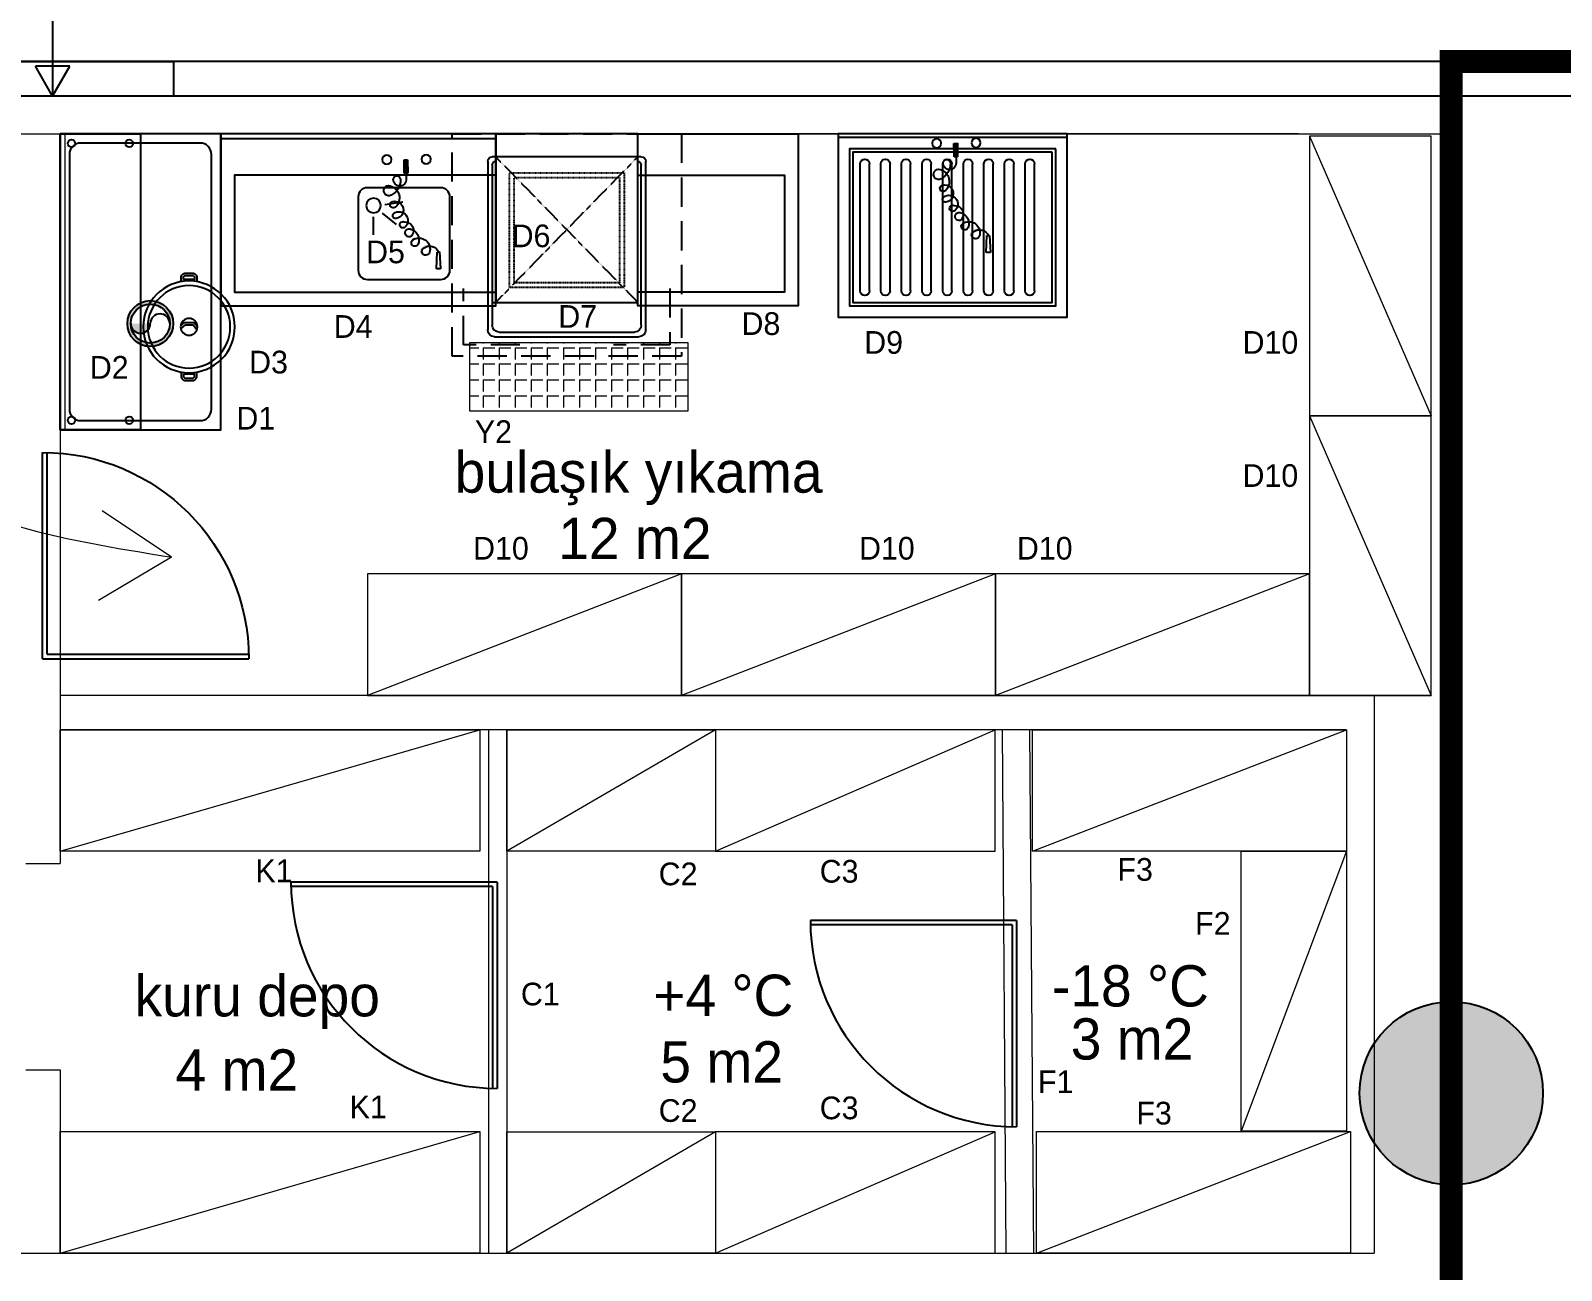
# Model space of a CAD drawing. Header units: centimetres. Extents: x -72470 to -43129, y -18750 to -16337.
# Drawn here: x -61723 to -61055, y -17297 to -16756 of the extents above; entities that cross this region are included whole.
import ezdxf
from ezdxf.enums import TextEntityAlignment as Align

# ---------------------------------------------------------------- set-up
doc = ezdxf.new("R2010")
doc.units = ezdxf.units.CM
doc.header["$MEASUREMENT"] = 0
for name, pattern in [('Dashed', [0.005644, 0.002822, -0.002822]), ('DUZ', [0]), ('HIDDENX2', [19.05, 12.7, -6.35])]:
    doc.linetypes.add(name, pattern=pattern)
doc.layers.get('0').update_dxf_attribs({"linetype": 'DUZ', "lineweight": 0})
doc.layers.add('11-021_3001-BLOK_B_ZEMIN_KAT$0$2DALANNET', color=1, linetype='Continuous', plot=False)
for name, color, linetype in [('11-021_3001-BLOK_B_ZEMIN_KAT$0$2DDUVAR', 3, 'Continuous'), ('11-021_3001-BLOK_B_ZEMIN_KAT$0$2DPOZ DUVAR', 144, 'Continuous'), ('11-021_500-BLOK B-str_zemin_kat$0$2DKOLON', 4, 'Continuous'), ('11-021_500-BLOK B-str_zemin_kat$0$2DTARAMA1', 253, 'Continuous'), ('AREA_JLL', 242, 'Continuous'), ('kapı ABD', 55, 'Continuous'), ('Kıtc-002 Çizgi', 7, 'Continuous'), ('S2000-002 Çizgi', 7, 'Continuous')]:
    doc.layers.add(name, color=color, linetype=linetype)
doc.layers.add('TEFRIS', color=30, linetype='Continuous', lineweight=9)
doc.styles.add('11-021_3001-BLOK_B_ZEMIN_KAT$0$ARIAL', font='arial.ttf', dxfattribs={"width": 0.8})
doc.styles.add('11-021_3001-BLOK_B_ZEMIN_KAT$0$yazi', font='calibri.ttf', dxfattribs={"width": 0.6})
doc.styles.add('TAKSİM', font='GOTHIC.TTF', dxfattribs={"height": 20})

# ---------------------------------------------------------------- blocks, each defined once
blk = doc.blocks.new('*U16')
for p, q in [((-3.64, 0), (-12.3, 5)), ((-12.3, 5), (-12.3, -5)), ((-78.6, 0), (-28.6, 0)), ((-28.6, 0), (-3.64, 0)), ((-3.64, 0), (-12.3, -5))]:
    blk.add_line(p, q)
blk.add_lwpolyline([(-78.6, 0), (-28.6, 0), (-28.6, 20), (-78.6, 20)], close=True)
at = {"style": '11-021_3001-BLOK_B_ZEMIN_KAT$0$yazi'}
blk.add_attdef('DUVARTIPI', text='', height=9, dxfattribs=at).set_placement((-52.63, 8.31), align=Align.MIDDLE_CENTER)
blk = doc.blocks.new('A$C7ED97EAE')
at = {"layer": 'S2000-002 Çizgi'}
for p, q in [((3.5, 88.5), (65.5, 88.5)), ((3.5, 15), (3.5, 88.5)), ((65.5, 88.5), (65.5, 15)), ((0, 3), (0, 76.5)), ((2, 78.5), (3.5, 78.5)), ((2, 5), (2, 75)), ((3.5, 78.5), (65.5, 78.5)), ((3.5, 76.5), (3.5, 76.5)), ((65.5, 78.5), (67, 78.5)), ((65.5, 76.5), (65.5, 76.5)), ((67, 75), (67, 5)), ((69, 76.5), (69, 3)), ((65.5, 15), (3.5, 15)), ((67, 15), (65.5, 15)), ((66, 0), (3, 0)), ((64, 2), (5, 2))]:
    blk.add_line(p, q, dxfattribs=at)
at = {"layer": 'S2000-002 Çizgi', "linetype": 'Dashed'}
for p, q in [((65.5, 78.5), (3.5, 15)), ((65.5, 15), (3.5, 78.5))]:
    blk.add_line(p, q, dxfattribs=at)
for points in [[(9.5, 21.5), (59.5, 21.5), (59.5, 71.5), (9.5, 71.5)], [(11.5, 23.5), (57.5, 23.5), (57.5, 69.5), (11.5, 69.5)]]:
    blk.add_lwpolyline(points, close=True, dxfattribs=at)
at = {"layer": 'S2000-002 Çizgi'}
for centre, radius, start, end in [((2, 76.5), 2, 90, 180), ((3.5, 75), 1.5, 90, 180), ((65.5, 75), 1.5, 0, 90), ((67, 76.5), 2, 0, 90), ((3, 3), 3, 180, 270), ((5, 5), 3, 180, 270), ((64, 5), 3, 270, 0), ((66, 3), 3, 270, 0)]:
    blk.add_arc(centre, radius, start, end, dxfattribs=at)
blk = doc.blocks.new('A$C7BE05278')
at = {"layer": 'S2000-002 Çizgi'}
h = blk.add_hatch(color=256, dxfattribs=at)
h.paths.add_polyline_path([(4.65, 9.9, -0.025454), (4.81, 10.42, 0.278063), (0.77, 7.52), (1.23, 7.32, -0.265675)])
h.paths.add_polyline_path([(5.35, 10.43, 0.028094), (4.81, 10.42, 0.025454), (4.65, 9.9, -0.030609), (5.18, 9.93, -0.027259)])
h.paths.add_polyline_path([(5.35, 10.43, 0.027259), (5.18, 9.93, -0.171751), (7.9, 8.98), (7.9, 8.98), (7.9, 8.98, -1.347305), (5.22, 7.15, -0.147228), (5.18, 9.93, 0.030609), (4.65, 9.9, 0.138731), (4.75, 7, 1.347306), (8.21, 9.37, 0.162476)])
h.paths.add_polyline_path([(12.46, 12.66), (12.73, 13.08, 0.483116), (4.81, 10.42, -0.028094), (5.35, 10.43, -0.470681)])
for p, q in [((14.4, 47.58), (14.34, 41.67)), ((14.4, 47.58), (14.34, 41.67)), ((15.96, 47.57), (14.4, 47.58)), ((15.96, 47.57), (14.4, 47.58)), ((15.05, 47.56), (14.97, 38.92)), ((15.9, 41.65), (15.96, 47.57)), ((15.9, 41.65), (15.96, 47.57)), ((14.34, 41.67), (15.9, 41.65)), ((14.34, 41.67), (15.9, 41.65)), ((0.47, 7.33), (0, 0.02)), ((0.47, 7.33), (0, 0.02)), ((1.54, 7.31), (0.47, 7.33)), ((1.54, 7.31), (0.47, 7.33)), ((1.86, 0), (1.54, 7.31)), ((1.86, 0), (1.54, 7.31)), ((0, 0.02), (1.86, 0))]:
    blk.add_line(p, q, dxfattribs=at)
for centre in [(6.31, 47.78), (23.47, 47.61)]:
    blk.add_circle(centre, 1.99, dxfattribs=at)
for centre, radius, start, end in [((19.09, 38.88), 1.6, 359.43001, 179.43001), ((17.83, 38.9), 2.86, 179.43001, 359.43001), ((25.13, 38.82), 7.64, 179.43001, 242.03458), ((23.49, 30.88), 5.53, 105.76632, 225.7833), ((22.59, 34.05), 2.23, 242.03458, 105.76632), ((20, 25.62), 3.8, 74.94983, 261.67628), ((20.62, 27.93), 1.41, 225.7833, 74.94983), ((15.59, 16.68), 3.77, 86.01564, 220.67721), ((18.07, 21.08), 3.83, 52.40892, 229.11119), ((16.45, 19.21), 1.37, 229.11119, 116.32433), ((19.64, 23.11), 1.26, 261.67628, 52.40892), ((9.42, 8.58), 4.83, 57.01034, 197.57947), ((14.42, 12.56), 4.98, 103.11986, 200.77428), ((13.69, 15.69), 1.76, 236.80878, 103.11986), ((4.79, 5.59), 4.31, 51.245, 156.7533), ((6.43, 7.63), 1.7, 197.57947, 51.245), ((11.21, 11.34), 1.54, 200.77428, 57.01034)]:
    blk.add_arc(centre, radius, start, end, dxfattribs=at)
blk.add_solid([(15.9, 41.65), (14.34, 41.67), (15.96, 47.57), (14.4, 47.58)], dxfattribs=at)
blk = doc.blocks.new('A$C7327736A')
at = {"layer": 'S2000-002 Çizgi'}
for p, q in [((48.34, 44.26), (40.53, 45.37)), ((49.57, 40.45), (43.47, 35.44)), ((53.48, 38.79), (53.48, 30.9))]:
    blk.add_line(p, q, dxfattribs=at)
for points in [[(0, 75), (120, 75), (120, 0), (0, 0)], [(0, 75), (120, 75), (120, 73), (0, 73)], [(0, 57), (114, 57), (114, 6), (0, 6)]]:
    blk.add_lwpolyline(points, close=True, dxfattribs=at)
blk.add_lwpolyline([(56, 11.5), (24, 11.5, -0.414214), (20, 15.5), (20, 47.5, -0.414214), (24, 51.5), (56, 51.5, -0.414214), (60, 47.5), (60, 15.5, -0.414214)], format="xyb", close=True, dxfattribs=at)
blk.add_circle((53.29, 43.76), 3.19, dxfattribs=at)
blk.add_blockref('A$C7BE05278', (24.04, 16.16), dxfattribs=at)
blk = doc.blocks.new('A$C19462346')
at = {"layer": 'S2000-002 Çizgi'}
for p, q in [((14.31, 11.5), (14.31, 67)), ((18.31, 11.5), (18.31, 67)), ((23.31, 11.5), (23.31, 67)), ((27.31, 11.5), (27.31, 67)), ((32.31, 11.5), (32.31, 67)), ((36.31, 11.5), (36.31, 67)), ((41.31, 11.5), (41.31, 67)), ((45.31, 11.5), (45.31, 67)), ((50.31, 11.5), (50.31, 67)), ((54.31, 11.5), (54.31, 67)), ((59.31, 11.5), (59.31, 67)), ((63.31, 11.5), (63.31, 67)), ((68.31, 11.5), (68.31, 67)), ((72.31, 11.5), (72.31, 67)), ((77.31, 11.5), (77.31, 67)), ((81.31, 11.5), (81.31, 67)), ((86.31, 11.5), (86.31, 67)), ((90.31, 11.5), (90.31, 67))]:
    blk.add_line(p, q, dxfattribs=at)
for points in [[(0, 80), (100, 80), (100, 0), (0, 0)], [(0, 80), (100, 80), (100, 78.5), (0, 78.5)], [(5, 73.5), (95, 73.5), (95, 5), (5, 5)], [(6.5, 72), (93.5, 72), (93.5, 6.5), (6.5, 6.5)]]:
    blk.add_lwpolyline(points, close=True, dxfattribs=at)
for centre, start, end in [((16.31, 67), 0, 180), ((25.31, 67), 0, 180), ((34.31, 67), 0, 180), ((43.31, 67), 0, 180), ((52.31, 67), 0, 180), ((61.31, 67), 0, 180), ((70.31, 67), 0, 180), ((79.31, 67), 0, 180), ((88.31, 67), 0, 180), ((16.31, 11.5), 180, 0), ((25.31, 11.5), 180, 0), ((34.31, 11.5), 180, 0), ((43.31, 11.5), 180, 0), ((52.31, 11.5), 180, 0), ((61.31, 11.5), 180, 0), ((70.31, 11.5), 180, 0), ((79.31, 11.5), 180, 0), ((88.31, 11.5), 180, 0)]:
    blk.add_arc(centre, 2, start, end, dxfattribs=at)
blk.add_blockref('A$C7BE05278', (33.48, 28.3), dxfattribs=at)
blk = doc.blocks.new('rtyjjkw5')
at = {"layer": 'kapı ABD', "color": 7}
for p, q in [((-2, 2), (-2, 90)), ((0, 0), (0, 90)), ((-2, 2), (-90, 2)), ((0, 0), (-90, 0))]:
    blk.add_line(p, q, dxfattribs=at)
blk.add_arc((0, 0), 90, 90, 180, dxfattribs=at)
blk = doc.blocks.new('A$C53E03B34')
at = {"layer": 'Kıtc-002 Çizgi'}
for points in [[(3.74, 16.55), (2, 16.55, -0.414214), (0, 18.55), (0, 21.45, -0.414214), (2, 23.45), (3.74, 23.45)], [(43.14, 16.55), (44.87, 16.55, 0.414214), (46.87, 18.55), (46.87, 21.45, 0.414214), (44.87, 23.45), (43.14, 23.45)]]:
    blk.add_lwpolyline(points, format="xyb", dxfattribs=at)
for points in [[(2.83, 17.55), (2, 17.55, -0.414214), (1, 18.55), (1, 21.45, -0.414214), (2, 22.45), (2.83, 22.45)], [(44.05, 17.55), (44.87, 17.55, 0.414214), (45.87, 18.55), (45.87, 21.45, 0.414214), (44.87, 22.45), (44.05, 22.45)]]:
    blk.add_lwpolyline(points, format="xyb", close=True, dxfattribs=at)
for points in [[(22.08, 23.4), (24.16, 21.79), (24.16, 18.12), (22.75, 16.4)], [(23.49, 23.65), (25.16, 22.26), (25.16, 17.69), (23.76, 16.35)]]:
    blk.add_lwpolyline(points, dxfattribs=at)
for radius in [20, 18, 3.66]:
    blk.add_circle((23.44, 20), radius, dxfattribs=at)

msp = doc.modelspace()

# ---------------------------------------------------------------- hatches: boundary and pattern name
h = msp.add_hatch()
h.set_pattern_fill('ANGLE', color=256, angle=270)
h.set_pattern_definition([(270, (-67099.1925, -14673.0755), (6.985, 1e-14), [5.08, -1.905]), (360, (-67099.1925, -14673.0755), (-9e-15, 6.985), [5.08, -1.905])])
h.paths.add_polyline_path([(-61530.96, -16921.96), (-61530.96, -16891.96), (-61435.96, -16891.96), (-61435.96, -16921.96)])
at = {"layer": '11-021_500-BLOK B-str_zemin_kat$0$2DTARAMA1'}
h = msp.add_hatch(dxfattribs=at)
h.set_pattern_fill('ANSI33', color=256, scale=100)
h.set_pattern_definition([(45, (-421164.15, -192690.207), (-17.6776695, 17.6776695), []), (45, (-421146.472, -192690.207), (-17.6776695, 17.6776695), [12.5, -6.25])])
edge = h.paths.add_edge_path()
edge.add_arc((-61102.81, -17219.44), 40, 0, 360)
edge = h.paths.add_edge_path()
edge.add_arc((-61942.81, -17219.44), 40, 0, 360)
edge = h.paths.add_edge_path()
edge.add_arc((-62782.81, -17219.44), 40, 0, 360)
edge = h.paths.add_edge_path()
edge.add_arc((-63622.81, -17219.44), 40, 0, 360)
h.paths.add_polyline_path([(-62490.34, -17053.77), (-62316.58, -17053.77), (-62316.58, -17007.82), (-62490.34, -17007.82)], flags=9)
h.paths.add_polyline_path([(-61637.13, -17053.8), (-61463.37, -17053.8), (-61463.37, -17007.82), (-61637.13, -17007.82)], flags=9)
h.paths.add_polyline_path([(-63330.35, -17053.8), (-63175.23, -17053.8), (-63175.23, -17007.82), (-63330.35, -17007.82)], flags=9)
edge = h.paths.add_edge_path()
edge.add_arc((-64462.81, -17219.44), 40, 0, 360)
edge = h.paths.add_edge_path()
edge.add_arc((-62782.81, -18059.44), 40, 0, 360)
edge = h.paths.add_edge_path()
edge.add_arc((-61942.81, -18059.44), 40, 0, 360)
edge = h.paths.add_edge_path()
edge.add_arc((-61102.81, -18059.44), 40, 0, 360)
at = {"layer": 'S2000-002 Çizgi'}
h = msp.add_hatch(color=256, dxfattribs=at)
edge = h.paths.add_edge_path(flags=17)
edge.add_arc((-61670.46, -16883.7), 8.5, 0, 360)
edge = h.paths.add_edge_path()
edge.add_arc((-61670.46, -16883.7), 10, 0, 360)
edge = h.paths.add_edge_path(flags=16)
edge.add_arc((-61674.71, -16883.7), 4.25, 180, 360)

# ---------------------------------------------------------------- linework, layer by layer
msp.add_lwpolyline([(-61435.96, -16891.96), (-61435.96, -16921.96), (-61530.96, -16921.96), (-61530.96, -16891.96)], close=True)
at = {"layer": '11-021_3001-BLOK_B_ZEMIN_KAT$0$2DALANNET'}
for points in [[(-64702.81, -16579.44), (-63822.81, -16579.44), (-63822.81, -16514.44), (-63672.81, -16514.44), (-63672.81, -16579.45), (-59732.81, -16579.44), (-59732.81, -16609.44), (-58590.31, -16609.44), (-58590.31, -18059.5), (-58810.11, -18059.5), (-58810.11, -16769.44), (-64702.81, -16769.44)], [(-61062.81, -18105.53), (-61062.81, -18159.44), (-60682.81, -18159.44), (-60682.81, -16769.44), (-61102.81, -16769.44), (-61102.81, -18105.53)]]:
    msp.add_lwpolyline(points, close=True, dxfattribs=at)
at = {"layer": '11-021_3001-BLOK_B_ZEMIN_KAT$0$2DDUVAR'}
for points in [[(-61411.55, -16784.44), (-61411.55, -16784.44), (-62247.21, -16784.46), (-62247.21, -16769.46), (-61660.31, -16769.44), (-61660.31, -16784.44)], [(-61095.31, -16784.44), (-61095.31, -16784.44), (-61421.99, -16784.44)], [(-60820.31, -16784.44), (-61095.31, -16784.44), (-61095.31, -16784.44)]]:
    msp.add_lwpolyline(points, dxfattribs=at)
at = {"layer": '11-021_3001-BLOK_B_ZEMIN_KAT$0$2DDUVAR', "ltscale": 0.0001}
msp.add_lwpolyline([(-60820.31, -16769.44), (-61431.99, -16769.44)], dxfattribs=at)
at = {"layer": '11-021_500-BLOK B-str_zemin_kat$0$2DKOLON', "linetype": 'Continuous'}
msp.add_circle((-61102.81, -17219.44), 40, dxfattribs=at)
at = {"layer": 'AREA_JLL', "color": 7, "const_width": 10}
msp.add_lwpolyline([(-61102.81, -16769.44), (-60690.31, -16769.44), (-60682.81, -16769.44), (-60682.81, -18119.44), (-60852.81, -18119.44), (-60873.02, -18154.44, -0.267949), (-60899, -18169.44), (-61001.62, -18169.44, -0.26795), (-61027.61, -18154.44), (-61047.81, -18119.44), (-61102.81, -18119.44)], format="xyb", close=True, dxfattribs=at)
at = {"layer": 'S2000-002 Çizgi'}
for points in [[(-61709.74, -16800.96), (-61709.74, -16930.03), (-61639.74, -16930.03), (-61639.74, -16800.96)], [(-61674.74, -16800.96), (-61674.74, -16930.03), (-61709.74, -16930.03), (-61709.74, -16800.96)], [(-61457.74, -16800.96), (-61387.74, -16800.96), (-61387.74, -16875.96), (-61457.74, -16875.96)], [(-61457.74, -16818.96), (-61393.74, -16818.96), (-61393.74, -16869.96), (-61457.74, -16869.96)]]:
    msp.add_lwpolyline(points, close=True, dxfattribs=at)
at = {"layer": 'S2000-002 Çizgi', "linetype": 'HIDDENX2'}
msp.add_lwpolyline([(-61438.74, -16897.96), (-61538.74, -16897.96), (-61538.74, -16800.96), (-61438.74, -16800.96)], close=True, dxfattribs=at)
at = {"layer": 'S2000-002 Çizgi'}
msp.add_lwpolyline([(-61705.74, -16809.96), (-61705.74, -16921.03, 0.414214), (-61700.74, -16926.03), (-61648.74, -16926.03, 0.414214), (-61643.74, -16921.03), (-61643.74, -16809.96, 0.414214), (-61648.74, -16804.96), (-61700.74, -16804.96, 0.414214)], format="xyb", close=True, dxfattribs=at)
at = {"layer": 'S2000-002 Çizgi', "linetype": 'HIDDENX2'}
for points in [[(-61509.16, -16892.96), (-61533.74, -16892.96), (-61533.74, -16868.38)], [(-61443.74, -16868.38), (-61443.74, -16892.96), (-61468.32, -16892.96)]]:
    msp.add_lwpolyline(points, dxfattribs=at)
at = {"layer": 'S2000-002 Çizgi'}
for centre, radius in [((-61704.83, -16805.1), 1.65), ((-61679.65, -16805.1), 1.65), ((-61670.46, -16883.7), 10), ((-61670.46, -16883.7), 8.5), ((-61704.83, -16925.88), 1.65), ((-61679.65, -16925.88), 1.65)]:
    msp.add_circle(centre, radius, dxfattribs=at)
for centre, start, end in [((-61674.71, -16883.7), 180, 0), ((-61666.21, -16883.7), 0, 180)]:
    msp.add_arc(centre, 4.25, start, end, dxfattribs=at)
at = {"layer": 'TEFRIS', "color": 0, "linetype": 'Continuous'}
for p, q in [((-61709.74, -16800.96), (-61709.74, -17119.16)), ((-61169.5, -16800.96), (-61694.74, -16800.96)), ((-61164.63, -16801.9), (-61111.63, -16923.9)), ((-61164.63, -16923.9), (-61111.63, -17045.9)), ((-61661.14, -16985.6), (-61691.41, -16965.32)), ((-61661.14, -16985.6), (-61693.07, -17004.55)), ((-61438.63, -16992.9), (-61575.63, -17045.9)), ((-61301.63, -16992.9), (-61438.63, -17045.9)), ((-61164.63, -16992.9), (-61301.63, -17045.9)), ((-61111.63, -17045.9), (-61709.74, -17045.9)), ((-61136.47, -17045.9), (-61136.47, -17289.16)), ((-61148.65, -17060.9), (-61709.74, -17060.9)), ((-61709.74, -17113.9), (-61526.74, -17060.9)), ((-61522.87, -17060.9), (-61522.87, -17289.23)), ((-61514.87, -17060.9), (-61514.87, -17289.23)), ((-61423.87, -17060.9), (-61514.87, -17113.9)), ((-61423.87, -17113.9), (-61301.87, -17060.9)), ((-61298.83, -17060.9), (-61297.13, -17289.23)), ((-61286.84, -17060.9), (-61285.13, -17289.16)), ((-61285.47, -17113.9), (-61148.47, -17060.9)), ((-61148.47, -17113.9), (-61194.47, -17235.9)), ((-61724.74, -17119.16), (-61709.74, -17119.16)), ((-61724.74, -17209.16), (-61709.74, -17209.16)), ((-61709.74, -17209.16), (-61709.74, -17289.16)), ((-61709.74, -17289.16), (-61526.74, -17236.16)), ((-61423.87, -17236.23), (-61514.87, -17289.23)), ((-61423.87, -17289.23), (-61301.87, -17236.23)), ((-61283.76, -17289.16), (-61146.76, -17236.16)), ((-62345.58, -17289.16), (-61136.47, -17289.16))]:
    msp.add_line(p, q, dxfattribs=at)
msp.add_lwpolyline([(-61782.96, -16800.94), (-61102.81, -16800.94), (-61102.81, -16784.44), (-63025.86, -16784.44), (-63025.86, -16800.94), (-61887.26, -16800.94)], dxfattribs=at)
for points in [[(-61707.74, -16800.96), (-61707.74, -16930.03), (-61709.74, -16930.03), (-61709.74, -16800.96)], [(-61111.63, -16923.9), (-61111.63, -16801.9), (-61164.63, -16801.9), (-61164.63, -16923.9)], [(-61111.63, -17045.9), (-61111.63, -16923.9), (-61164.63, -16923.9), (-61164.63, -17045.9)], [(-61575.63, -17045.9), (-61438.63, -17045.9), (-61438.63, -16992.9), (-61575.63, -16992.9)], [(-61438.63, -17045.9), (-61301.63, -17045.9), (-61301.63, -16992.9), (-61438.63, -16992.9)], [(-61301.63, -17045.9), (-61164.63, -17045.9), (-61164.63, -16992.9), (-61301.63, -16992.9)], [(-61526.74, -17113.9), (-61709.74, -17113.9), (-61709.74, -17060.9), (-61526.74, -17060.9)], [(-61423.87, -17113.9), (-61514.87, -17113.9), (-61514.87, -17060.9), (-61423.87, -17060.9)], [(-61423.87, -17113.9), (-61301.87, -17113.9), (-61301.87, -17060.9), (-61423.87, -17060.9)], [(-61148.47, -17113.9), (-61285.47, -17113.9), (-61285.47, -17060.9), (-61148.47, -17060.9)], [(-61148.47, -17113.9), (-61148.47, -17235.9), (-61194.47, -17235.9), (-61194.47, -17113.9)], [(-61526.74, -17289.16), (-61709.74, -17289.16), (-61709.74, -17236.16), (-61526.74, -17236.16)], [(-61423.87, -17289.23), (-61514.87, -17289.23), (-61514.87, -17236.23), (-61423.87, -17236.23)], [(-61423.87, -17289.23), (-61301.87, -17289.23), (-61301.87, -17236.23), (-61423.87, -17236.23)], [(-61146.76, -17289.16), (-61283.76, -17289.16), (-61283.76, -17236.16), (-61146.76, -17236.16)]]:
    msp.add_lwpolyline(points, close=True, dxfattribs=at)
msp.add_spline([(-63715.5, -16879.11), (-63561.64, -16710.21), (-63110.91, -16710.21), (-62885.55, -16686.39), (-62456.49, -16714.54), (-62263.63, -16753.52), (-62059.31, -16702.06), (-61826.96, -16738.36), (-61784.12, -16939.39), (-61661.14, -16985.6)], degree=3, dxfattribs=at)

# ---------------------------------------------------------------- block references
at = {"xscale": -1}
msp.add_blockref('A$C7327736A', (-61519.74, -16875.96), dxfattribs=at)
at = {"color": 4, "xscale": -1}
msp.add_blockref('rtyjjkw5', (-61717.48, -17029.91), dxfattribs=at)
at = {"color": 4, "rotation": 90.00000000000001}
for p in [(-61519.07, -17127.31), (-61292.44, -17144.04)]:
    msp.add_blockref('rtyjjkw5', p, dxfattribs=at)
at = {"layer": '11-021_3001-BLOK_B_ZEMIN_KAT$0$2DPOZ DUVAR'}
ref = msp.add_blockref('*U16', (-61713.1, -16789.9), dxfattribs=dict(at, xscale=1.5, yscale=1.5, zscale=1.5, rotation=270))
ref.add_attrib('DUVARTIPI', 'DB-22', dxfattribs={"layer": '0', "height": 13.5, "rotation": 90, "style": '11-021_3001-BLOK_B_ZEMIN_KAT$0$ARIAL', "width": 0.8}).set_placement((-61697.86, -16711.44), align=Align.MIDDLE_CENTER)
at = {"layer": 'S2000-002 Çizgi', "xscale": -1}
for name, p in [('A$C7ED97EAE', (-61454.24, -16889.46)), ('A$C19462346', (-61270.39, -16880.96))]:
    msp.add_blockref(name, p, dxfattribs=at)
at = {"layer": 'S2000-002 Çizgi', "xscale": -1, "rotation": 270}
msp.add_blockref('A$C53E03B34', (-61673.55, -16908.57), dxfattribs=at)

# ---------------------------------------------------------------- texts
at = {"style": 'TAKSİM'}
for s, height, p in [('D6', 9.9, (-61512.79, -16850.39, 0)), ('D5', 9.9, (-61576.29, -16857.38, 0)), ('D7', 9.9, (-61492.43, -16885.56, 0)), ('D4', 9.9, (-61590.39, -16889.93, 0)), ('D8', 9.9, (-61412.48, -16888.67, 0)), ('D9', 9.9, (-61358.95, -16896.87, 0)), ('D10', 9.9, (-61193.88, -16896.87, 0)), ('D2', 9.9, (-61696.83, -16907.76, 0)), ('D3', 9.9, (-61627.32, -16905.45, 0)), ('D1', 9.9, (-61632.89, -16929.94, 0)), ('Y2', 9.9, (-61528.82, -16935.81, 0)), ('bulaşık yıkama', 18, (-61537.68, -16957.45)), ('D10', 9.9, (-61193.88, -16954.94, 0)), ('12 m2', 18, (-61492.47, -16986.42)), ('D10', 9.9, (-61529.6, -16986.66, 0)), ('D10', 9.9, (-61361.2, -16986.66, 0)), ('D10', 9.9, (-61292.34, -16986.66, 0)), ('K1', 9.9, (-61624.61, -17127.37, 0)), ('C3', 9.9, (-61378.37, -17127.56, 0)), ('F3', 9.9, (-61248.45, -17126.75, 0)), ('C2', 9.9, (-61448.61, -17128.71, 0)), ('F2', 9.9, (-61214.55, -17150.32, 0)), ('-18 %%DC', 18, (-61277.05, -17181.59)), ('kuru depo', 18, (-61677.3, -17185.91)), ('C1', 9.9, (-61508.74, -17181.1, 0)), ('+4 %%DC', 18, (-61451.01, -17185.7)), ('3 m2', 18, (-61268.85, -17204.74)), ('5 m2', 18, (-61447.91, -17214.75)), ('4 m2', 18, (-61659.43, -17218.28)), ('F1', 9.9, (-61283.13, -17219.35, 0)), ('K1', 9.9, (-61583.46, -17230.35, 0)), ('C2', 9.9, (-61448.61, -17231.92, 0)), ('C3', 9.9, (-61378.37, -17230.77, 0)), ('F3', 9.9, (-61240.2, -17233.06, 0))]:
    msp.add_text(s, height=height, dxfattribs=at).set_placement(p)

doc.saveas('drawing.dxf')
